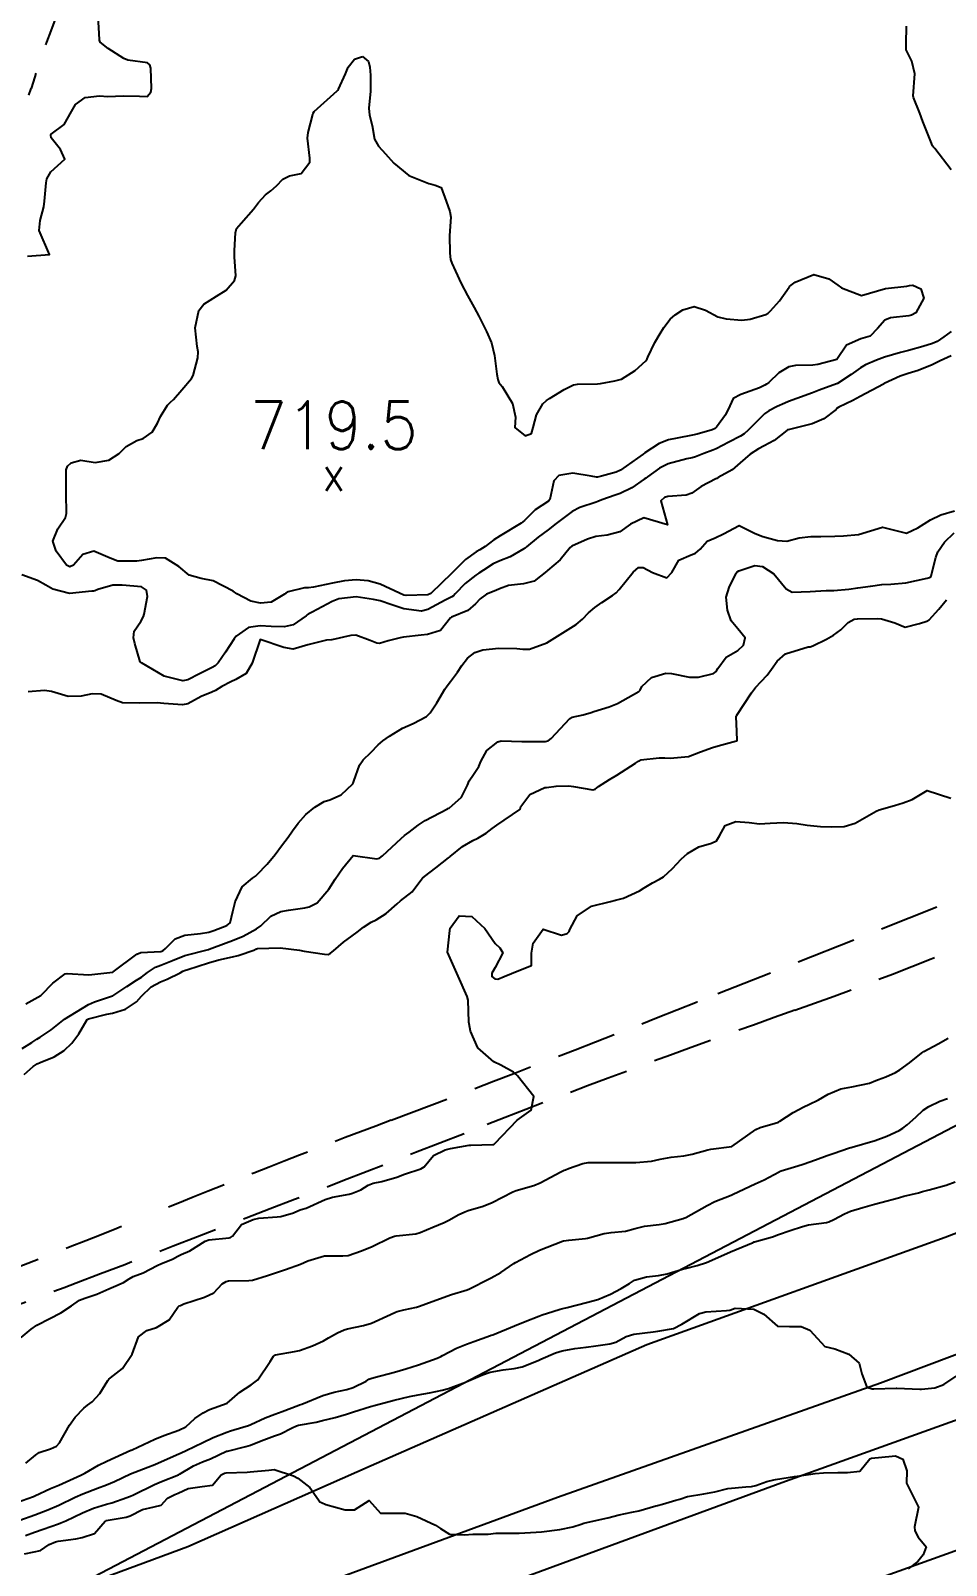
# Model space of a CAD drawing. Header units: metres. Extents: x 298520 to 308411, y 7433745 to 7450750.
# Drawn here: x 305085.8 to 305162.5, y 7437318 to 7437446.5 of the extents above; entities that cross this region are included whole.
import ezdxf
from ezdxf.enums import TextEntityAlignment as Align

# ---------------------------------------------------------------- set-up
doc = ezdxf.new("R2010")
doc.units = ezdxf.units.M
doc.header["$LTSCALE"] = 10
doc.linetypes.add('CONTINUO', pattern=[0])
doc.linetypes.add('DASHED', pattern=[0.75, 0.5, -0.25])
for name, color, linetype in [('Curvas de Nivel 1m', 11, 'Continuous'), ('Curvas de Nivel 5m', 15, 'Continuous'), ('Pontos Cotados', 45, 'Continuous'), ('TEXTO', 45, 'Continuous'), ('Vias Primárias', 230, 'Continuous'), ('Vias Secundárias', 230, 'DASHED')]:
    doc.layers.add(name, color=color, linetype=linetype)
doc.styles.add('Style-STANDARD', font='STANDARD.shx')

# ---------------------------------------------------------------- blocks, each defined once
blk = doc.blocks.new('ELVTXT_98')
at = {"layer": 'Pontos Cotados', "linetype": 'Continuous', "style": 'Style-STANDARD'}
for s, height, p in [('719.5', 4, (0, 4)), ('x', 3, (0, 0))]:
    blk.add_text(s, height=height, dxfattribs=at).set_placement(p, align=Align.MIDDLE_CENTER)

msp = doc.modelspace()

# ---------------------------------------------------------------- linework, layer by layer
at = {"layer": 'Curvas de Nivel 1m', "flags": 128}
for points, elevation in [([(305085.52, 7437427.67), (305087.37, 7437427.8), (305086.48, 7437429.81), (305086.58, 7437430.64), (305086.88, 7437431.81), (305086.95, 7437432.28), (305087.07, 7437433.8), (305087.13, 7437434.13), (305087.46, 7437434.74), (305088.64, 7437435.78), (305088.29, 7437436.6), (305087.49, 7437437.57), (305087.46, 7437437.8), (305087.46, 7437437.83), (305087.49, 7437437.89), (305088.6, 7437438.69), (305089.19, 7437439.77), (305089.53, 7437440.37), (305090.34, 7437440.96), (305091.54, 7437441.08), (305092.25, 7437441.03), (305093.54, 7437441.08), (305094.9, 7437441.07), (305095.54, 7437441.03), (305095.83, 7437441.41), (305095.89, 7437441.7), (305095.84, 7437443.42), (305095.75, 7437443.7), (305095.57, 7437443.85), (305093.93, 7437444.08), (305093.58, 7437444.21), (305092.28, 7437445.05), (305091.59, 7437445.59), (305091.55, 7437445.75), (305091.55, 7437445.8), (305091.42, 7437447.75)], 717), ([(305162.86, 7437434.9), (305161.49, 7437436.69), (305161.38, 7437436.8), (305161.3, 7437436.91), (305161.15, 7437437.26), (305160.49, 7437438.93), (305160.24, 7437439.63), (305159.71, 7437440.94), (305159.69, 7437441.09), (305159.83, 7437442.94), (305159.58, 7437444), (305159.08, 7437444.95), (305159.09, 7437445.46), (305159.13, 7437446.94)], 718), ([(305162.85, 7437421.35), (305162.25, 7437420.9), (305161.68, 7437420.52), (305161.3, 7437420.36), (305160.48, 7437420.11), (305159.29, 7437419.78), (305158.63, 7437419.61), (305157.29, 7437419.22), (305156.6, 7437418.97), (305155.69, 7437418.57), (305155.27, 7437418.31), (305154.5, 7437417.76), (305153.33, 7437417.01), (305153.28, 7437416.98), (305153.25, 7437416.97), (305151.82, 7437416.45), (305151.24, 7437416.22), (305149.95, 7437415.75), (305149.24, 7437415.5), (305148.93, 7437415.37), (305148.29, 7437415.07), (305147.59, 7437414.72), (305147.23, 7437414.45), (305145.87, 7437413.1), (305145.52, 7437412.8), (305145.21, 7437412.6), (305144.24, 7437412.08), (305143.19, 7437411.54), (305142.9, 7437411.42), (305142.14, 7437411.14), (305141.46, 7437410.87), (305141.18, 7437410.79), (305140.72, 7437410.69), (305139.17, 7437410.27), (305138.45, 7437409.91), (305137.44, 7437409.2), (305137.28, 7437409.08), (305137.16, 7437409), (305136.11, 7437408.26), (305135.14, 7437407.78), (305134.73, 7437407.64), (305133.6, 7437407.25), (305133.27, 7437407.11), (305133.13, 7437407.06), (305131.78, 7437406.61), (305131.12, 7437406.29), (305129.78, 7437405.29), (305129.11, 7437404.76), (305128.28, 7437404.13), (305127.29, 7437403.32), (305127.19, 7437403.22), (305127.09, 7437403.16), (305125.92, 7437402.5), (305125.08, 7437402.16), (305124.52, 7437401.91), (305123.69, 7437401.36), (305123.32, 7437401.11), (305123.06, 7437400.95), (305122.17, 7437400.26), (305121.34, 7437399.39), (305121.19, 7437399.23), (305121.04, 7437399.14), (305120.5, 7437398.86), (305119.03, 7437398.07), (305118.5, 7437397.95), (305117.03, 7437398.14), (305116.02, 7437398.47), (305115.04, 7437398.8), (305114.5, 7437398.93), (305113.04, 7437399.14), (305111.59, 7437398.96), (305111.04, 7437398.75), (305109.35, 7437397.86), (305109.02, 7437397.69), (305108.93, 7437397.63), (305108.84, 7437397.54), (305107.76, 7437396.8), (305107.01, 7437396.62), (305105.93, 7437396.65), (305105.01, 7437396.72), (305104.03, 7437396.58), (305103, 7437395.84), (305102.89, 7437395.72), (305102.81, 7437395.61), (305102.1, 7437394.5), (305101.48, 7437393.62), (305101.22, 7437393.37), (305100.97, 7437393.23), (305099.91, 7437392.69), (305098.95, 7437392.18), (305098.51, 7437392.1), (305096.96, 7437392.5), (305095.07, 7437393.61), (305094.97, 7437393.67), (305094.95, 7437393.7), (305094.51, 7437395.23), (305094.38, 7437395.71), (305094.45, 7437396.26), (305095.01, 7437397.07), (305095.23, 7437397.49), (305095.29, 7437397.7), (305095.56, 7437399.18), (305095.48, 7437399.7), (305095.05, 7437399.99), (305093.44, 7437400.11), (305093.05, 7437400.13), (305092.65, 7437400.13), (305091.4, 7437399.75), (305091.16, 7437399.63), (305091.04, 7437399.62), (305090.9, 7437399.61), (305089.04, 7437399.42), (305087.65, 7437399.79), (305087.05, 7437400.13), (305086.35, 7437400.51), (305085.05, 7437400.98)], 717), ([(305162.87, 7437419.31), (305161.94, 7437418.9), (305161.5, 7437418.69), (305161.28, 7437418.57), (305160.11, 7437418.09), (305159.27, 7437417.83), (305158.6, 7437417.61), (305157.25, 7437416.99), (305157.24, 7437416.98), (305157.2, 7437416.96), (305155.24, 7437415.91), (305154.64, 7437415.59), (305153.45, 7437415.01), (305153.31, 7437414.93), (305153.23, 7437414.84), (305152.21, 7437414.04), (305151.22, 7437413.64), (305149.31, 7437413.16), (305149.21, 7437413.13), (305149.17, 7437413.11), (305149.1, 7437413.06), (305148.03, 7437412.24), (305147.19, 7437411.79), (305146.74, 7437411.54), (305146.02, 7437411.1), (305145.18, 7437410.37), (305144.51, 7437409.78), (305143.34, 7437409.13), (305143.23, 7437409.06), (305143.16, 7437409.01), (305141.92, 7437408.37), (305141.14, 7437407.81), (305140.66, 7437407.64), (305139.14, 7437407.55), (305138.86, 7437407.46), (305138.56, 7437407.19), (305139.11, 7437405.18), (305137.12, 7437405.76), (305136.02, 7437405.22), (305135.11, 7437404.57), (305134.05, 7437404.3), (305133.1, 7437404.18), (305132.4, 7437403.96), (305131.09, 7437403.37), (305130.96, 7437403.27), (305130.11, 7437402.25), (305129.06, 7437401.35), (305129.04, 7437401.33), (305129, 7437401.3), (305127.93, 7437400.44), (305127.05, 7437400.22), (305125.8, 7437400.08), (305125.05, 7437399.81), (305124.72, 7437399.68), (305123.95, 7437399.36), (305123.43, 7437398.97), (305123.03, 7437398.54), (305122.4, 7437398), (305121.02, 7437397.44), (305120.94, 7437397.39), (305120.1, 7437396.31), (305119, 7437395.98), (305118.49, 7437395.93), (305117, 7437395.75), (305116.72, 7437395.72), (305115.73, 7437395.45), (305114.99, 7437395.24), (305114.77, 7437395.25), (305114.2, 7437395.47), (305113, 7437395.93), (305112.6, 7437395.9), (305110.99, 7437395.55), (305110.96, 7437395.54), (305110.56, 7437395.52), (305108.99, 7437395.13), (305107.76, 7437394.77), (305106.99, 7437394.91), (305104.99, 7437395.58), (305104.34, 7437393.59), (305103.84, 7437392.71), (305102.95, 7437392.22), (305102.54, 7437392.02), (305101.78, 7437391.62), (305101.25, 7437391.31), (305100.94, 7437391.17), (305100.07, 7437390.78), (305098.93, 7437390.18), (305098.5, 7437390.09), (305096.93, 7437390.2), (305096.36, 7437390.26), (305094.93, 7437390.23), (305093.48, 7437390.27), (305092.93, 7437390.46), (305091.69, 7437390.99), (305090.94, 7437391.02), (305090, 7437390.83), (305088.93, 7437390.8), (305087.52, 7437391.22), (305086.94, 7437391.31), (305085.56, 7437391.19)], 716), ([(305085.38, 7437365.06), (305086.63, 7437365.76), (305086.66, 7437365.77), (305086.69, 7437365.8), (305087.64, 7437366.8), (305088.66, 7437367.57), (305088.84, 7437367.6), (305090.66, 7437367.49), (305090.9, 7437367.51), (305092.66, 7437367.71), (305092.69, 7437367.73), (305094.68, 7437369.23), (305095.02, 7437369.35), (305096.68, 7437369.45), (305096.86, 7437369.5), (305097.08, 7437369.68), (305097.87, 7437370.49), (305098.69, 7437370.81), (305100, 7437370.94), (305100.7, 7437371.06), (305101.13, 7437371.19), (305102.21, 7437371.61), (305102.48, 7437371.84), (305102.72, 7437372.8), (305102.87, 7437373.47), (305102.9, 7437373.61), (305103.49, 7437374.86), (305104.37, 7437375.59), (305104.6, 7437375.75), (305104.76, 7437375.9), (305105.59, 7437376.76), (305106.25, 7437377.57), (305106.79, 7437378.29), (305107.33, 7437379.02), (305107.71, 7437379.55), (305108.17, 7437380.18), (305108.82, 7437380.9), (305109.59, 7437381.53), (305110.36, 7437381.99), (305110.83, 7437382.15), (305111.78, 7437382.56), (305112.76, 7437383.49), (305112.8, 7437383.55), (305112.85, 7437383.7), (305113.33, 7437385.03), (305113.62, 7437385.48), (305114.26, 7437386.1), (305114.89, 7437386.74), (305115.28, 7437387.08), (305115.82, 7437387.46), (305116.91, 7437388.13), (305117.81, 7437388.54), (305118.92, 7437389.12), (305119.24, 7437389.42), (305119.79, 7437390.27), (305120.45, 7437391.4), (305120.66, 7437391.68), (305120.95, 7437392.04), (305121.51, 7437392.84), (305121.88, 7437393.38), (305122.35, 7437394.01), (305122.98, 7437394.48), (305123.65, 7437394.7), (305124.99, 7437394.85), (305126.48, 7437394.82), (305126.99, 7437394.76), (305127.54, 7437394.76), (305128.99, 7437395.3), (305131.01, 7437396.54), (305131.46, 7437396.81), (305131.99, 7437397.26), (305132.48, 7437397.8), (305133.03, 7437398.26), (305133.61, 7437398.67), (305134.5, 7437399.24), (305134.81, 7437399.47), (305135.05, 7437399.74), (305136.23, 7437401.21), (305136.67, 7437401.6), (305137.07, 7437401.6), (305137.85, 7437401.19), (305139.06, 7437400.74), (305139.48, 7437401.17), (305140.05, 7437402.2), (305141.09, 7437402.67), (305141.44, 7437402.8), (305141.85, 7437403.14), (305142.43, 7437403.81), (305143.1, 7437404.07), (305143.81, 7437404.42), (305145.11, 7437405.11), (305146.45, 7437404.43), (305147.1, 7437404.2), (305148.32, 7437403.85), (305149.1, 7437403.81), (305150.14, 7437404.08), (305151.1, 7437404.19), (305151.94, 7437404.19), (305153.11, 7437404.23), (305153.85, 7437404.26), (305155.11, 7437404.37), (305157.11, 7437404.96), (305159.11, 7437404.46), (305160.08, 7437404.93), (305161.12, 7437405.6), (305162.01, 7437406.01), (305163.13, 7437406.35)], 716), ([(305085.07, 7437361.32), (305085.87, 7437361.81), (305086.3, 7437362.09), (305086.59, 7437362.28), (305087.5, 7437362.89), (305088.61, 7437363.78), (305090.63, 7437365), (305091.14, 7437365.23), (305092.63, 7437365.72), (305092.66, 7437365.73), (305093.84, 7437366.52), (305094.65, 7437367.03), (305095.05, 7437367.3), (305095.57, 7437367.69), (305096.23, 7437368.13), (305096.67, 7437368.29), (305097.67, 7437368.68), (305098.68, 7437369.11), (305100.67, 7437369.62), (305100.72, 7437369.63), (305102.14, 7437370.16), (305102.69, 7437370.35), (305103.58, 7437370.72), (305104.7, 7437371.33), (305105.05, 7437371.58), (305105.89, 7437372.4), (305106.72, 7437372.78), (305107.37, 7437372.91), (305108.73, 7437373.09), (305109.09, 7437373.17), (305109.77, 7437373.52), (305110.74, 7437374.66), (305111.07, 7437375.19), (305111.27, 7437375.5), (305111.88, 7437376.38), (305112.78, 7437377.49), (305114.78, 7437377.19), (305114.99, 7437377.26), (305115.25, 7437377.46), (305116.8, 7437378.89), (305117.09, 7437379.15), (305117.47, 7437379.43), (305118.23, 7437380.01), (305118.81, 7437380.42), (305120.69, 7437381.39), (305120.78, 7437381.43), (305120.82, 7437381.45), (305121.85, 7437382.37), (305122.35, 7437383.38), (305122.49, 7437383.74), (305122.86, 7437384.26), (305123.3, 7437384.93), (305123.48, 7437385.36), (305123.98, 7437386.27), (305124.9, 7437387.01), (305125.17, 7437387.07), (305126.9, 7437387.03), (305127.2, 7437387.02), (305128.9, 7437387.02), (305129.11, 7437387.08), (305129.36, 7437387.29), (305130.92, 7437388.94), (305131.12, 7437389.07), (305132.04, 7437389.26), (305132.72, 7437389.46), (305132.93, 7437389.53), (305134.23, 7437389.94), (305134.93, 7437390.2), (305136.71, 7437391.2), (305136.81, 7437391.33), (305136.95, 7437391.62), (305137.78, 7437392.38), (305138.97, 7437392.75), (305139.43, 7437392.71), (305140.96, 7437392.42), (305141.69, 7437392.42), (305142.97, 7437392.71), (305143.19, 7437392.9), (305143.32, 7437393.13), (305144.01, 7437394.09), (305144.99, 7437394.65), (305145.47, 7437395.1), (305145.6, 7437395.7), (305145.01, 7437396.46), (305144.43, 7437397.12), (305144.12, 7437398.02), (305144.03, 7437399.12), (305144.26, 7437399.91), (305144.85, 7437401.11), (305144.94, 7437401.24), (305145.07, 7437401.33), (305146.41, 7437401.75), (305147.07, 7437401.67), (305148, 7437401.07), (305149.05, 7437399.8), (305149.54, 7437399.54), (305151.05, 7437399.59), (305152.4, 7437399.66), (305153.05, 7437399.67), (305154.28, 7437399.77), (305155.05, 7437399.9), (305156.12, 7437400.04), (305157.05, 7437400.16), (305157.8, 7437400.21), (305159.06, 7437400.3), (305160.85, 7437400.71), (305161.06, 7437400.77), (305161.15, 7437400.82), (305161.2, 7437400.91), (305161.57, 7437402.42), (305161.75, 7437402.9), (305162.29, 7437403.71), (305163.11, 7437404.51)], 717), ([(305085.24, 7437359.13), (305086, 7437359.81), (305086.32, 7437360.04), (305086.57, 7437360.15), (305087.74, 7437360.62), (305088.58, 7437361.14), (305089.23, 7437361.77), (305089.82, 7437362.54), (305090.52, 7437363.75), (305090.61, 7437363.81), (305092.17, 7437364.19), (305092.62, 7437364.29), (305093.72, 7437364.62), (305094.63, 7437365.23), (305095.06, 7437365.7), (305095.86, 7437366.47), (305096.65, 7437366.9), (305097.22, 7437367.11), (305098.29, 7437367.66), (305098.53, 7437367.79), (305098.66, 7437367.85), (305098.95, 7437367.94), (305100.67, 7437368.48), (305101.55, 7437368.74), (305102.68, 7437369), (305103.17, 7437369.11), (305104.54, 7437369.59), (305104.64, 7437369.64), (305104.68, 7437369.65), (305104.78, 7437369.69), (305106.68, 7437369.76), (305108.28, 7437369.54), (305108.68, 7437369.47), (305110.38, 7437369.21), (305110.68, 7437369.18), (305110.89, 7437369.29), (305111.13, 7437369.51), (305111.97, 7437370.21), (305112.7, 7437370.75), (305113.11, 7437371.07), (305113.64, 7437371.48), (305114.3, 7437371.89), (305114.71, 7437372.09), (305115.56, 7437372.61), (305116.47, 7437373.44), (305116.74, 7437373.67), (305117.73, 7437374.44), (305118.46, 7437375.42), (305118.59, 7437375.59), (305118.76, 7437375.73), (305119.71, 7437376.46), (305120.78, 7437377.28), (305120.84, 7437377.33), (305120.9, 7437377.39), (305121.93, 7437378.24), (305122.8, 7437378.74), (305123.23, 7437378.94), (305123.92, 7437379.36), (305124.43, 7437379.73), (305124.81, 7437380.01), (305126.74, 7437381.32), (305126.77, 7437381.37), (305126.83, 7437381.59), (305127.58, 7437382.58), (305128.85, 7437383.17), (305128.97, 7437383.18), (305129.79, 7437383.29), (305130.85, 7437383.32), (305131.25, 7437383.27), (305132.85, 7437382.99), (305133.05, 7437383.04), (305133.33, 7437383.25), (305134.25, 7437383.85), (305134.86, 7437384.21), (305136.44, 7437385.21), (305136.69, 7437385.39), (305136.88, 7437385.48), (305138.41, 7437385.65), (305138.88, 7437385.65), (305139.32, 7437385.62), (305140.88, 7437385.77), (305141.87, 7437386.15), (305142.89, 7437386.53), (305143.36, 7437386.65), (305144.89, 7437387.08), (305144.93, 7437387.11), (305144.9, 7437387.86), (305144.85, 7437389.11), (305144.87, 7437389.16), (305144.92, 7437389.24), (305146.13, 7437391.09), (305146.49, 7437391.55), (305146.96, 7437392.04), (305147.45, 7437392.59), (305147.81, 7437393.07), (305148.3, 7437393.75), (305148.99, 7437394.38), (305150.9, 7437394.94), (305150.99, 7437394.95), (305151.06, 7437394.96), (305151.28, 7437395.03), (305152.41, 7437395.6), (305153, 7437395.92), (305153.62, 7437396.39), (305154.24, 7437397), (305154.74, 7437397.27), (305155.02, 7437397.31), (305156.66, 7437397.33), (305157.02, 7437397.29), (305158.15, 7437396.95), (305159.01, 7437396.61), (305160.22, 7437396.92), (305160.82, 7437397.11), (305161.02, 7437397.22), (305161.82, 7437398.12), (305162.46, 7437398.9)], 718), ([(305084.99, 7437337.12), (305085.83, 7437337.81), (305086.31, 7437338.15), (305087.39, 7437338.72), (305088.32, 7437339.19), (305089.2, 7437339.77), (305089.86, 7437340.23), (305090.33, 7437340.41), (305091.33, 7437340.75), (305092.34, 7437341.19), (305092.72, 7437341.35), (305093.56, 7437341.72), (305094.04, 7437342.03), (305094.36, 7437342.23), (305095.19, 7437342.52), (305096.37, 7437343.16), (305096.73, 7437343.32), (305097.66, 7437343.67), (305098.1, 7437343.94), (305098.38, 7437344.07), (305099.11, 7437344.38), (305100.39, 7437345.19), (305100.71, 7437345.3), (305102.39, 7437345.46), (305102.51, 7437345.49), (305102.67, 7437345.61), (305103.44, 7437346.57), (305104.41, 7437347.01), (305104.9, 7437347.1), (305106.42, 7437347.22), (305106.72, 7437347.25), (305107.79, 7437347.55), (305108.21, 7437347.75), (305108.43, 7437347.84), (305108.85, 7437347.95), (305110.43, 7437348.67), (305111.06, 7437348.88), (305112.44, 7437349.12), (305112.74, 7437349.19), (305113.43, 7437349.48), (305114.05, 7437349.87), (305114.45, 7437350.04), (305115.18, 7437350.19), (305116.45, 7437350.55), (305117.09, 7437350.8), (305118.46, 7437351.25), (305118.74, 7437351.42), (305119.51, 7437352.37), (305120.48, 7437352.82), (305120.93, 7437352.94), (305122.49, 7437353.21), (305122.64, 7437353.22), (305124.49, 7437353.27), (305124.56, 7437353.28), (305124.64, 7437353.35), (305126.51, 7437355.32), (305127.69, 7437356.14), (305127.91, 7437357.31), (305126.56, 7437359.02), (305126.41, 7437359.17), (305126.22, 7437359.33), (305125.14, 7437359.92), (305124.57, 7437360.2), (305123.23, 7437361.36), (305122.6, 7437362.78), (305122.49, 7437363.37), (305122.46, 7437363.52), (305122.41, 7437365.37), (305122.33, 7437365.68), (305121.59, 7437367.38), (305120.68, 7437369.39), (305120.88, 7437371.21), (305120.91, 7437371.39), (305121.66, 7437372.44), (305122.72, 7437372.38), (305123.81, 7437371.36), (305124.69, 7437370.11), (305125.08, 7437369.74), (305125.31, 7437369.34), (305124.67, 7437368.09), (305124.4, 7437367.62), (305124.4, 7437367.35), (305124.66, 7437367.14), (305124.9, 7437367.11), (305125.42, 7437367.34), (305126.67, 7437367.84), (305127.71, 7437368.27), (305127.72, 7437369.31), (305127.85, 7437370.14), (305128.7, 7437371.3), (305130.22, 7437370.8), (305130.7, 7437370.95), (305130.86, 7437371.11), (305130.92, 7437371.27), (305131.54, 7437372.44), (305132.73, 7437373.25), (305134.33, 7437373.64), (305134.74, 7437373.75), (305135.43, 7437373.91), (305136.75, 7437374.51), (305137.16, 7437374.78), (305137.86, 7437375.19), (305138.45, 7437375.5), (305138.76, 7437375.69), (305139.54, 7437376.4), (305140.26, 7437377.16), (305140.79, 7437377.66), (305141.72, 7437378.21), (305142.8, 7437378.51), (305143.2, 7437378.72), (305143.46, 7437379.12), (305143.94, 7437379.99), (305144.82, 7437380.34), (305145.96, 7437380.24), (305146.81, 7437380.13), (305147.7, 7437380.18), (305148.81, 7437380.25), (305149.93, 7437380.15), (305150.81, 7437380.03), (305151.91, 7437379.92), (305152.81, 7437379.88), (305153.89, 7437379.92), (305154.82, 7437380.2), (305156.18, 7437380.97), (305156.59, 7437381.2), (305156.83, 7437381.31), (305158.12, 7437381.66), (305158.84, 7437381.88), (305159.6, 7437382.17), (305160.85, 7437382.92), (305162.84, 7437382.29)], 719), ([(305084.13, 7437323.13), (305086.03, 7437323.8), (305086.13, 7437323.85), (305087.45, 7437324.48), (305088.14, 7437324.76), (305089.98, 7437325.58), (305090.15, 7437325.67), (305090.21, 7437325.69), (305090.32, 7437325.75), (305091.47, 7437326.43), (305092.17, 7437326.75), (305092.84, 7437327.06), (305094.18, 7437327.67), (305094.21, 7437327.68), (305094.29, 7437327.71), (305096.19, 7437328.6), (305096.94, 7437328.92), (305098.2, 7437329.36), (305098.78, 7437329.65), (305099.53, 7437330.33), (305100.22, 7437330.81), (305100.76, 7437331.08), (305102.23, 7437331.61), (305103.3, 7437332.54), (305104.25, 7437333.14), (305104.8, 7437333.58), (305105.83, 7437335.12), (305106.12, 7437335.56), (305106.2, 7437335.64), (305106.27, 7437335.67), (305107.88, 7437335.94), (305108.28, 7437336.02), (305109.39, 7437336.42), (305110.29, 7437336.85), (305110.72, 7437337.08), (305111.48, 7437337.5), (305112.03, 7437337.77), (305112.31, 7437337.85), (305113.66, 7437338.12), (305114.31, 7437338.32), (305115.91, 7437339.04), (305116.32, 7437339.23), (305116.47, 7437339.29), (305117.04, 7437339.43), (305118.08, 7437339.66), (305118.33, 7437339.74), (305118.86, 7437339.95), (305120.33, 7437340.48), (305121.01, 7437340.71), (305122.34, 7437341.11), (305122.53, 7437341.18), (305122.87, 7437341.36), (305123.83, 7437341.87), (305124.35, 7437342.11), (305125.14, 7437342.56), (305126.23, 7437343.32), (305126.37, 7437343.41), (305127.63, 7437344.06), (305128.38, 7437344.42), (305130.31, 7437345.19), (305130.39, 7437345.21), (305130.84, 7437345.27), (305132.24, 7437345.41), (305132.4, 7437345.44), (305133.8, 7437345.83), (305134.4, 7437345.91), (305135.59, 7437346.03), (305136.41, 7437346.24), (305137.17, 7437346.43), (305138.41, 7437346.58), (305138.92, 7437346.67), (305140.42, 7437347.08), (305140.48, 7437347.1), (305140.63, 7437347.16), (305142.43, 7437348.16), (305143.06, 7437348.5), (305144.44, 7437349.04), (305144.61, 7437349.11), (305146.45, 7437349.99), (305147.2, 7437350.33), (305148.46, 7437351), (305148.5, 7437351.02), (305148.63, 7437351.06), (305150.03, 7437351.49), (305150.47, 7437351.63), (305151.51, 7437351.99), (305152.48, 7437352.35), (305152.97, 7437352.52), (305154.36, 7437352.99), (305154.46, 7437353.02), (305154.49, 7437353.03), (305154.56, 7437353.05), (305156.5, 7437353.61), (305157.48, 7437353.97), (305158.51, 7437354.45), (305158.81, 7437354.64), (305159.17, 7437354.93), (305159.89, 7437355.56), (305160.53, 7437356.14), (305160.98, 7437356.47), (305161.9, 7437356.9), (305162.55, 7437357.13)], 721), ([(305084.88, 7437321.82), (305086.12, 7437322.26), (305087.22, 7437322.69), (305088.13, 7437323.08), (305089.51, 7437323.76), (305090.14, 7437324.04), (305091.39, 7437324.49), (305092.14, 7437324.78), (305092.8, 7437325.07), (305094.15, 7437325.71), (305095.58, 7437326.27), (305096.17, 7437326.49), (305097, 7437326.84), (305098.18, 7437327.37), (305098.38, 7437327.46), (305098.8, 7437327.65), (305100.19, 7437328.32), (305101.07, 7437328.74), (305102.2, 7437329.2), (305102.51, 7437329.3), (305103.54, 7437329.6), (305104.03, 7437329.76), (305104.21, 7437329.83), (305105.41, 7437330.38), (305106.22, 7437330.7), (305106.85, 7437330.93), (305108.23, 7437331.45), (305108.3, 7437331.47), (305108.48, 7437331.54), (305110.24, 7437332.26), (305111.19, 7437332.55), (305112.25, 7437332.77), (305112.8, 7437332.93), (305113.87, 7437333.47), (305114.1, 7437333.62), (305114.26, 7437333.69), (305114.55, 7437333.76), (305116.26, 7437334.22), (305117.21, 7437334.49), (305118.27, 7437334.82), (305119.82, 7437335.4), (305120.13, 7437335.54), (305120.28, 7437335.62), (305121.45, 7437336.22), (305122.29, 7437336.56), (305122.88, 7437336.77), (305124.3, 7437337.28), (305124.35, 7437337.3), (305124.47, 7437337.35), (305126.31, 7437338.1), (305127.18, 7437338.45), (305128.32, 7437338.91), (305128.61, 7437339.01), (305129.51, 7437339.29), (305130.11, 7437339.5), (305130.33, 7437339.55), (305130.7, 7437339.64), (305132.33, 7437340.04), (305133.27, 7437340.3), (305134.34, 7437340.75), (305135.23, 7437341.22), (305135.92, 7437341.64), (305136.35, 7437341.92), (305137.34, 7437342.21), (305138.36, 7437342.3), (305139.09, 7437342.45), (305140.37, 7437342.83), (305140.62, 7437342.9), (305141.58, 7437343.14), (305142.38, 7437343.41), (305143.56, 7437343.94), (305144.38, 7437344.29), (305146.28, 7437345.08), (305146.36, 7437345.12), (305146.39, 7437345.13), (305147.91, 7437345.56), (305148.4, 7437345.73), (305149.38, 7437346.08), (305150.41, 7437346.42), (305150.91, 7437346.54), (305152.42, 7437346.74), (305152.63, 7437346.8), (305153.05, 7437347), (305153.94, 7437347.48), (305154.43, 7437347.69), (305155.46, 7437348), (305156.44, 7437348.28), (305156.96, 7437348.43), (305158.44, 7437348.82), (305158.54, 7437348.84), (305158.91, 7437348.94), (305160.13, 7437349.24), (305160.45, 7437349.33), (305161.01, 7437349.47), (305162.45, 7437349.86), (305163.19, 7437350.15)], 722), ([(305085.36, 7437320.54), (305086.1, 7437320.83), (305086.83, 7437321.06), (305088.11, 7437321.52), (305088.3, 7437321.59), (305088.73, 7437321.77), (305090.12, 7437322.44), (305091.03, 7437322.83), (305092.13, 7437323.16), (305092.58, 7437323.28), (305093.83, 7437323.71), (305094.05, 7437323.8), (305094.13, 7437323.84), (305094.38, 7437323.95), (305096.14, 7437324.82), (305096.75, 7437325.07), (305098.15, 7437325.61), (305098.25, 7437325.66), (305099.42, 7437326.38), (305100.17, 7437326.7), (305100.85, 7437326.95), (305102.18, 7437327.59), (305102.2, 7437327.59), (305102.26, 7437327.61), (305103.79, 7437327.99), (305104.19, 7437328.11), (305105.07, 7437328.46), (305106.2, 7437328.87), (305106.7, 7437329.06), (305107.68, 7437329.55), (305108.03, 7437329.72), (305108.21, 7437329.77), (305109.69, 7437330.04), (305110.21, 7437330.16), (305111.29, 7437330.43), (305112.22, 7437330.7), (305112.81, 7437330.89), (305114.23, 7437331.34), (305114.65, 7437331.46), (305116.23, 7437331.87), (305117.49, 7437332.17), (305118.24, 7437332.31), (305119.17, 7437332.47), (305120.24, 7437332.7), (305120.78, 7437332.85), (305122.18, 7437333.37), (305122.23, 7437333.39), (305122.25, 7437333.4), (305123.62, 7437334), (305124.26, 7437334.21), (305125.34, 7437334.41), (305126.26, 7437334.52), (305126.93, 7437334.65), (305128.27, 7437335.19), (305128.34, 7437335.23), (305128.49, 7437335.3), (305129.73, 7437335.83), (305130.28, 7437335.99), (305131.36, 7437336.19), (305132.29, 7437336.31), (305133.12, 7437336.41), (305134.29, 7437336.6), (305134.79, 7437336.73), (305135.65, 7437337.21), (305136.3, 7437337.41), (305137.9, 7437337.59), (305138.31, 7437337.64), (305139.6, 7437337.88), (305140.31, 7437338.23), (305141.78, 7437339.14), (305142.32, 7437339.26), (305144.06, 7437339.37), (305144.33, 7437339.42), (305144.78, 7437339.56), (305146.33, 7437339.48), (305147.18, 7437339.07), (305148.31, 7437338.06), (305149.33, 7437338.03), (305150.31, 7437338.04), (305151.02, 7437337.74), (305151.66, 7437337.02), (305152.29, 7437336.36), (305153.13, 7437336.16), (305154.28, 7437335.73), (305155.16, 7437334.98), (305155.37, 7437334.08), (305155.81, 7437332.97), (305156.25, 7437332.83), (305156.38, 7437332.83), (305158.25, 7437332.87), (305158.32, 7437332.87), (305160.25, 7437332.8), (305160.37, 7437332.8), (305161.49, 7437332.9), (305162.26, 7437333.17), (305163.27, 7437333.88)], 723), ([(305085.26, 7437319), (305086.08, 7437319.17), (305086.6, 7437319.28), (305087.34, 7437319.79), (305087.85, 7437320.02), (305088.09, 7437320.07), (305089.57, 7437320.27), (305090.09, 7437320.36), (305091.14, 7437320.7), (305092.02, 7437321.73), (305092.07, 7437321.77), (305092.11, 7437321.78), (305093.77, 7437322.06), (305094.12, 7437322.19), (305095.14, 7437322.72), (305096.13, 7437322.95), (305096.71, 7437323.09), (305097.25, 7437323.67), (305097.84, 7437323.96), (305098.14, 7437324.09), (305098.96, 7437324.47), (305100.14, 7437324.63), (305101, 7437324.76), (305101.73, 7437325.61), (305102.01, 7437325.75), (305102.16, 7437325.78), (305103.9, 7437325.85), (305104.16, 7437325.86), (305105.73, 7437326), (305106.16, 7437326.05), (305107.78, 7437325.54), (305108.15, 7437325.34), (305109.17, 7437324.55), (305109.87, 7437323.51), (305109.99, 7437323.37), (305110.13, 7437323.3), (305110.51, 7437323.13), (305112.12, 7437322.69), (305112.91, 7437322.7), (305114.13, 7437323.47), (305115.07, 7437322.4), (305116.12, 7437322.41), (305117.14, 7437322.41), (305118.12, 7437322.13), (305119.68, 7437321.4), (305120.11, 7437321.12), (305120.85, 7437320.64), (305122.1, 7437320.59), (305122.8, 7437320.66), (305124.1, 7437320.66), (305124.73, 7437320.72), (305126.1, 7437320.74), (305126.68, 7437320.74), (305128.11, 7437320.82), (305128.55, 7437320.85), (305130.1, 7437321.04), (305131.18, 7437321.26), (305131.87, 7437321.49), (305132.11, 7437321.56), (305133.47, 7437321.87), (305134.11, 7437322.03), (305135.06, 7437322.28), (305136.12, 7437322.48), (305136.72, 7437322.6), (305138.13, 7437323.02), (305138.26, 7437323.05), (305138.68, 7437323.17), (305139.81, 7437323.49), (305140.14, 7437323.59), (305140.77, 7437323.79), (305142.14, 7437324.03), (305143.07, 7437324.19), (305144.15, 7437324.47), (305145.68, 7437324.62), (305146.15, 7437324.63), (305146.51, 7437324.72), (305147.42, 7437325.07), (305148, 7437325.21), (305148.16, 7437325.24), (305149.73, 7437325.47), (305150.16, 7437325.53), (305151.47, 7437325.72), (305152.16, 7437325.78), (305153.36, 7437325.81), (305154.17, 7437325.8), (305155.22, 7437325.93), (305156.06, 7437326.96), (305156.18, 7437327), (305157.93, 7437327.19), (305158.19, 7437327.2), (305158.82, 7437326.93), (305159.14, 7437325.96), (305159.11, 7437324.93), (305160.13, 7437322.92), (305159.78, 7437321.25), (305159.81, 7437320.92), (305160.1, 7437320.39), (305160.76, 7437319.58), (305160.53, 7437318.91), (305160.08, 7437318.36), (305159.26, 7437317.74)], 724)]:
    msp.add_lwpolyline(points, dxfattribs=dict(at, elevation=elevation))
at = {"layer": 'Curvas de Nivel 1m', "elevation": 718, "flags": 128}
msp.add_lwpolyline([(305113.58, 7437444.39), (305114.07, 7437443.98), (305114.17, 7437443.48), (305114.23, 7437442.81), (305114.25, 7437441.48), (305114.1, 7437440.05), (305114.15, 7437439.48), (305114.38, 7437438.61), (305114.58, 7437437.47), (305114.91, 7437436.89), (305115.48, 7437436.24), (305116.18, 7437435.45), (305117.46, 7437434.41), (305119.13, 7437433.75), (305119.46, 7437433.66), (305119.64, 7437433.6), (305120.16, 7437433.41), (305120.57, 7437432.27), (305120.89, 7437431.4), (305120.96, 7437430.94), (305120.85, 7437429.4), (305120.87, 7437427.91), (305120.94, 7437427.4), (305121.05, 7437427.08), (305121.36, 7437426.4), (305121.83, 7437425.39), (305122.35, 7437424.37), (305122.92, 7437423.37), (305123.32, 7437422.63), (305123.96, 7437421.36), (305124.36, 7437420.42), (305124.63, 7437419.35), (305124.82, 7437417.78), (305124.89, 7437417.35), (305124.99, 7437417.09), (305125.25, 7437416.75), (305126.14, 7437415.33), (305126.37, 7437414.18), (305126.33, 7437413.33), (305127.2, 7437412.61), (305127.71, 7437412.81), (305127.86, 7437413.31), (305128.15, 7437414.38), (305128.66, 7437415.31), (305128.97, 7437415.57), (305129.24, 7437415.74), (305130.46, 7437416.5), (305131.25, 7437416.9), (305131.56, 7437416.96), (305133.25, 7437416.98), (305133.49, 7437417.01), (305134.71, 7437417.24), (305135.15, 7437417.34), (305135.26, 7437417.38), (305136.39, 7437418.08), (305137.28, 7437418.9), (305137.4, 7437419.08), (305137.47, 7437419.2), (305138.06, 7437420.43), (305138.48, 7437421.19), (305138.79, 7437421.7), (305139.32, 7437422.38), (305139.75, 7437422.75), (305140.38, 7437423.16), (305141.34, 7437423.44), (305142.28, 7437423.14), (305143.32, 7437422.6), (305144.03, 7437422.42), (305145.32, 7437422.32), (305146.03, 7437422.39), (305147.33, 7437422.77), (305147.53, 7437422.88), (305147.73, 7437423.08), (305148.48, 7437423.93), (305149.29, 7437425.06), (305149.31, 7437425.1), (305149.35, 7437425.15), (305149.79, 7437425.48), (305151.36, 7437426.13), (305152.62, 7437425.76), (305153.36, 7437425.24), (305153.67, 7437425.01), (305155.35, 7437424.38), (305157.35, 7437424.96), (305159.14, 7437425.16), (305159.36, 7437425.2), (305159.66, 7437425.24), (305160.32, 7437424.93), (305160.57, 7437424.15), (305159.91, 7437422.93), (305159.55, 7437422.72), (305159.33, 7437422.67), (305157.78, 7437422.5), (305157.32, 7437422.31), (305156.68, 7437421.6), (305156.07, 7437420.98), (305155.3, 7437420.75), (305154.1, 7437420.2), (305153.28, 7437419.01), (305151.7, 7437418.6), (305151.28, 7437418.55), (305149.82, 7437418.5), (305149.27, 7437418.39), (305148.42, 7437417.91), (305147.6, 7437417.08), (305147.39, 7437416.94), (305147.25, 7437416.87), (305146.82, 7437416.65), (305145.24, 7437416.08), (305144.61, 7437415.74), (305144.32, 7437415.12), (305143.97, 7437414.38), (305143.22, 7437413.35), (305143.1, 7437413.24), (305142.85, 7437413.13), (305141.59, 7437412.76), (305141.21, 7437412.67), (305139.93, 7437412.44), (305139.2, 7437412.28), (305138.41, 7437411.97), (305137.21, 7437411.2), (305137.2, 7437411.19), (305137.06, 7437411.08), (305135.17, 7437409.74), (305134.82, 7437409.58), (305133.59, 7437409.25), (305133.24, 7437409.17), (305133.16, 7437409.16), (305132.71, 7437409.25), (305131.17, 7437409.5), (305130.01, 7437409.29), (305129.6, 7437408.85), (305129.25, 7437407.3), (305129.13, 7437407.16), (305128.02, 7437406.42), (305127.12, 7437405.54), (305126.86, 7437405.32), (305125.1, 7437404.26), (305124.56, 7437403.9), (305123.84, 7437403.36), (305123.38, 7437403.07), (305123.09, 7437402.9), (305122.19, 7437402.26), (305121.32, 7437401.39), (305121.19, 7437401.26), (305121.06, 7437401.13), (305119.28, 7437399.42), (305119.04, 7437399.32), (305117.23, 7437399.25), (305117.04, 7437399.28), (305116.68, 7437399.44), (305115.05, 7437400.2), (305114.05, 7437400.47), (305113.05, 7437400.55), (305112.07, 7437400.48), (305111.05, 7437400.29), (305109.46, 7437399.95), (305109.05, 7437399.9), (305108.71, 7437399.88), (305107.35, 7437399.56), (305107.15, 7437399.45), (305107.04, 7437399.35), (305105.91, 7437398.69), (305105.03, 7437398.61), (305104.22, 7437398.78), (305103.04, 7437399.4), (305102.74, 7437399.61), (305101.05, 7437400.48), (305100.07, 7437400.67), (305099.06, 7437400.95), (305098.18, 7437401.67), (305097.07, 7437402.39), (305096.35, 7437402.41), (305095.07, 7437402.17), (305094.66, 7437402.12), (305093.07, 7437402.13), (305092.44, 7437402.37), (305091.08, 7437402.97), (305090.16, 7437402.68), (305089.36, 7437401.78), (305089.06, 7437401.66), (305088.79, 7437401.78), (305087.91, 7437402.97), (305087.64, 7437403.79), (305088.05, 7437404.84), (305088.69, 7437405.78), (305088.78, 7437406.12), (305088.76, 7437407.78), (305088.74, 7437408.19), (305088.74, 7437409.78), (305088.86, 7437410.09), (305089.17, 7437410.35), (305089.97, 7437410.57), (305091.17, 7437410.39), (305092.34, 7437410.57), (305093.18, 7437411.15), (305093.78, 7437411.72), (305094.68, 7437412.22), (305095.19, 7437412.4), (305095.96, 7437412.93), (305096.41, 7437413.69), (305096.65, 7437414.25), (305097.23, 7437415.18), (305097.48, 7437415.43), (305097.74, 7437415.67), (305098.45, 7437416.46), (305099.25, 7437417.42), (305099.38, 7437417.66), (305099.79, 7437419.14), (305099.8, 7437419.65), (305099.73, 7437420.1), (305099.56, 7437421.66), (305099.85, 7437423.12), (305100.27, 7437423.65), (305101.34, 7437424.32), (305102.15, 7437424.82), (305102.85, 7437425.62), (305102.95, 7437426.03), (305102.86, 7437427.62), (305102.85, 7437428.15), (305102.92, 7437429.61), (305103.03, 7437429.99), (305103.41, 7437430.43), (305104.43, 7437431.59), (305104.87, 7437432.15), (305105.44, 7437432.79), (305105.88, 7437433.15), (305106.38, 7437433.57), (305106.91, 7437434.12), (305107.46, 7437434.38), (305108.43, 7437434.59), (305109.16, 7437435.54), (305109.16, 7437435.86), (305108.96, 7437437.55), (305109.02, 7437438.02), (305109.41, 7437439.54), (305109.44, 7437439.63), (305109.53, 7437439.77), (305111.44, 7437441.51), (305111.49, 7437441.57), (305111.55, 7437441.66), (305112.14, 7437442.93), (305112.38, 7437443.5), (305112.9, 7437444.17)], close=True, dxfattribs=at)
at = {"layer": 'Curvas de Nivel 5m', "elevation": 720, "flags": 128}
msp.add_lwpolyline([(305085.38, 7437326.6), (305086.18, 7437327.27), (305086.5, 7437327.48), (305087.43, 7437327.79), (305087.95, 7437328.02), (305088.19, 7437328.3), (305089.04, 7437329.77), (305089.52, 7437330.46), (305090.22, 7437331.19), (305090.54, 7437331.44), (305090.93, 7437331.74), (305091.56, 7437332.42), (305092.25, 7437333.51), (305092.34, 7437333.64), (305092.46, 7437333.73), (305093.47, 7437334.51), (305094.27, 7437335.71), (305094.82, 7437337.18), (305095.51, 7437337.69), (305096.31, 7437337.96), (305097.37, 7437338.61), (305098.11, 7437339.66), (305098.23, 7437339.76), (305098.33, 7437339.81), (305098.62, 7437339.95), (305100.33, 7437340.49), (305101.11, 7437340.85), (305101.83, 7437341.62), (305102.15, 7437341.81), (305102.35, 7437341.85), (305104.06, 7437341.88), (305104.35, 7437341.93), (305105.62, 7437342.31), (305106.36, 7437342.55), (305107.11, 7437342.8), (305108.37, 7437343.26), (305108.98, 7437343.53), (305110.38, 7437343.95), (305111.92, 7437343.95), (305112.38, 7437343.99), (305113.48, 7437344.38), (305114.39, 7437344.75), (305115.86, 7437345.45), (305116.24, 7437345.6), (305116.4, 7437345.64), (305118.02, 7437345.8), (305118.4, 7437345.9), (305119.46, 7437346.35), (305120.41, 7437346.75), (305120.84, 7437346.96), (305121.59, 7437347.38), (305122.15, 7437347.65), (305122.43, 7437347.75), (305123.67, 7437348.12), (305124.43, 7437348.43), (305126.17, 7437349.32), (305126.44, 7437349.43), (305127.91, 7437349.85), (305128.45, 7437350.07), (305130.18, 7437351), (305130.46, 7437351.12), (305130.57, 7437351.16), (305130.81, 7437351.27), (305132.02, 7437351.7), (305132.47, 7437351.77), (305133.94, 7437351.77), (305134.47, 7437351.77), (305135.91, 7437351.77), (305136.47, 7437351.77), (305137.78, 7437351.88), (305138.48, 7437352.04), (305139.42, 7437352.22), (305140.48, 7437352.33), (305141.17, 7437352.46), (305142.49, 7437352.84), (305142.73, 7437352.89), (305144.49, 7437353.11), (305146.51, 7437354.54), (305146.87, 7437354.71), (305148.13, 7437355.06), (305148.41, 7437355.16), (305148.52, 7437355.22), (305149.62, 7437355.95), (305150.53, 7437356.43), (305150.95, 7437356.62), (305151.75, 7437357.02), (305152.55, 7437357.48), (305153.62, 7437357.93), (305154.55, 7437358.1), (305156.01, 7437358.42), (305156.56, 7437358.64), (305156.79, 7437358.73), (305157.38, 7437358.95), (305158.2, 7437359.31), (305158.57, 7437359.53), (305159.38, 7437360.13), (305160.38, 7437360.92), (305160.5, 7437361.01), (305160.58, 7437361.06), (305161.78, 7437361.72), (305162.6, 7437362.18)], dxfattribs=at)
at = {"layer": 'TEXTO', "linetype": 'CONTINUO', "flags": 128}
msp.add_lwpolyline([(305058.38, 7437299.98), (305289.67, 7437421.06)], dxfattribs=at)
at = {"layer": 'Vias Primárias'}
for points, elevation in [([(305077.43, 7437311.66), (305098.93, 7437319.61), (305114.28, 7437326.4), (305137.37, 7437336.53), (305162.35, 7437345.53), (305170.07, 7437348.48), (305178.21, 7437351.67), (305185.51, 7437355.18), (305192.08, 7437358.79), (305198.56, 7437362.62), (305202.84, 7437365.15), (305208.51, 7437368.83), (305211.5, 7437370.91), (305216.76, 7437374.96), (305224.7, 7437380.59), (305226.58, 7437382.02)], 719.9), ([(305225.17, 7437360.98), (305198.19, 7437349.57), (305172.8, 7437339.28), (305156.95, 7437333.29), (305129.91, 7437323.73), (305103.66, 7437314.06), (305081.25, 7437305.81), (305053.94, 7437296.12), (305022.33, 7437284.82), (304989.74, 7437272.55), (304962.28, 7437262.61), (304928.41, 7437250.37), (304909.02, 7437243.32), (304888.57, 7437235.96), (304868.98, 7437228.9), (304847.73, 7437221.22), (304835.36, 7437216.69)], 721.19), ([(304836.62, 7437211.67), (304866.07, 7437222.5), (304895.43, 7437233.2), (304934.88, 7437247.66), (304966.59, 7437259.15), (305004.73, 7437272.93), (305036.32, 7437284.62), (305058.08, 7437292.35), (305086.02, 7437302.19), (305109.33, 7437310.51), (305148.67, 7437324.97), (305179, 7437335.86), (305205.42, 7437345.55), (305225.18, 7437353.07)], 720.08), ([(305227.53, 7437341.45), (305223.8, 7437340.81), (305216.4, 7437338.94), (305202.06, 7437333.17), (305160.98, 7437318.44), (305140.25, 7437311), (305132.54, 7437308.94), (305114.1, 7437303.64), (305104.01, 7437300.6), (305094.5, 7437297.67), (305069.05, 7437288.85), (305034.98, 7437276.52), (304986.47, 7437258.81), (304946.14, 7437244.32), (304900.65, 7437227.69), (304865.49, 7437214.9), (304837.89, 7437204.79)], 722.2)]:
    msp.add_lwpolyline(points, dxfattribs=dict(at, elevation=elevation))
at = {"layer": 'Vias Secundárias', "elevation": 720.84}
for points in [[(305078.79, 7437419.72, 0.002114), (305085.81, 7437441.72, -0.040928), (305091.96, 7437456.83, -0.026987), (305094.64, 7437461.49, 0.042909), (305097.1, 7437466.09, -0.128394), (305102.67, 7437473.28, -0.036532), (305109.25, 7437477.61, 0.009405), (305138.63, 7437494.75, -0.000516), (305151.88, 7437502.8, -0.007224), (305168.52, 7437512.56, -0.20933), (305190.23, 7437514.81, -0.048729), (305202.69, 7437509.44, -0.055438), (305215.78, 7437500.19, -0.029827), (305224.47, 7437491.51, -0.032959), (305235.25, 7437477.61, 0.029431), (305242.76, 7437467.8, 1.051091)], [(305228.56, 7437398.54), (305209.11, 7437390.58), (305186.63, 7437384.24), (305168.65, 7437375.9), (305143.31, 7437365.89, -0.003785), (305115.96, 7437355.31, 0.006402), (305095.58, 7437347.32, -0.010627), (305074.7, 7437339.32, -0.132937)]]:
    msp.add_lwpolyline(points, format="xyb", dxfattribs=at)
at = {"layer": 'Vias Secundárias'}
msp.add_lwpolyline([(305073.62, 7437335.87, 0.006667), (305089.59, 7437341.69, 0.002515), (305122.07, 7437354.21, -0.008345), (305149.78, 7437364.52, 0.025076), (305175.55, 7437375.1, 0.056885), (305182.53, 7437379.41, -0.097836), (305189.01, 7437382.71, -0.033301), (305197.79, 7437384.59, 0.071535), (305213.42, 7437389.19, -0.003114), (305226.38, 7437395.03, -0.0294), (305228.11, 7437395.68, 19.497561)], format="xyb", dxfattribs=at)

# ---------------------------------------------------------------- block references
at = {"layer": 'Pontos Cotados', "linetype": 'Continuous'}
msp.add_blockref('ELVTXT_98', (305111.16, 7437409.51, 719.52), dxfattribs=at)

doc.saveas('drawing.dxf')
